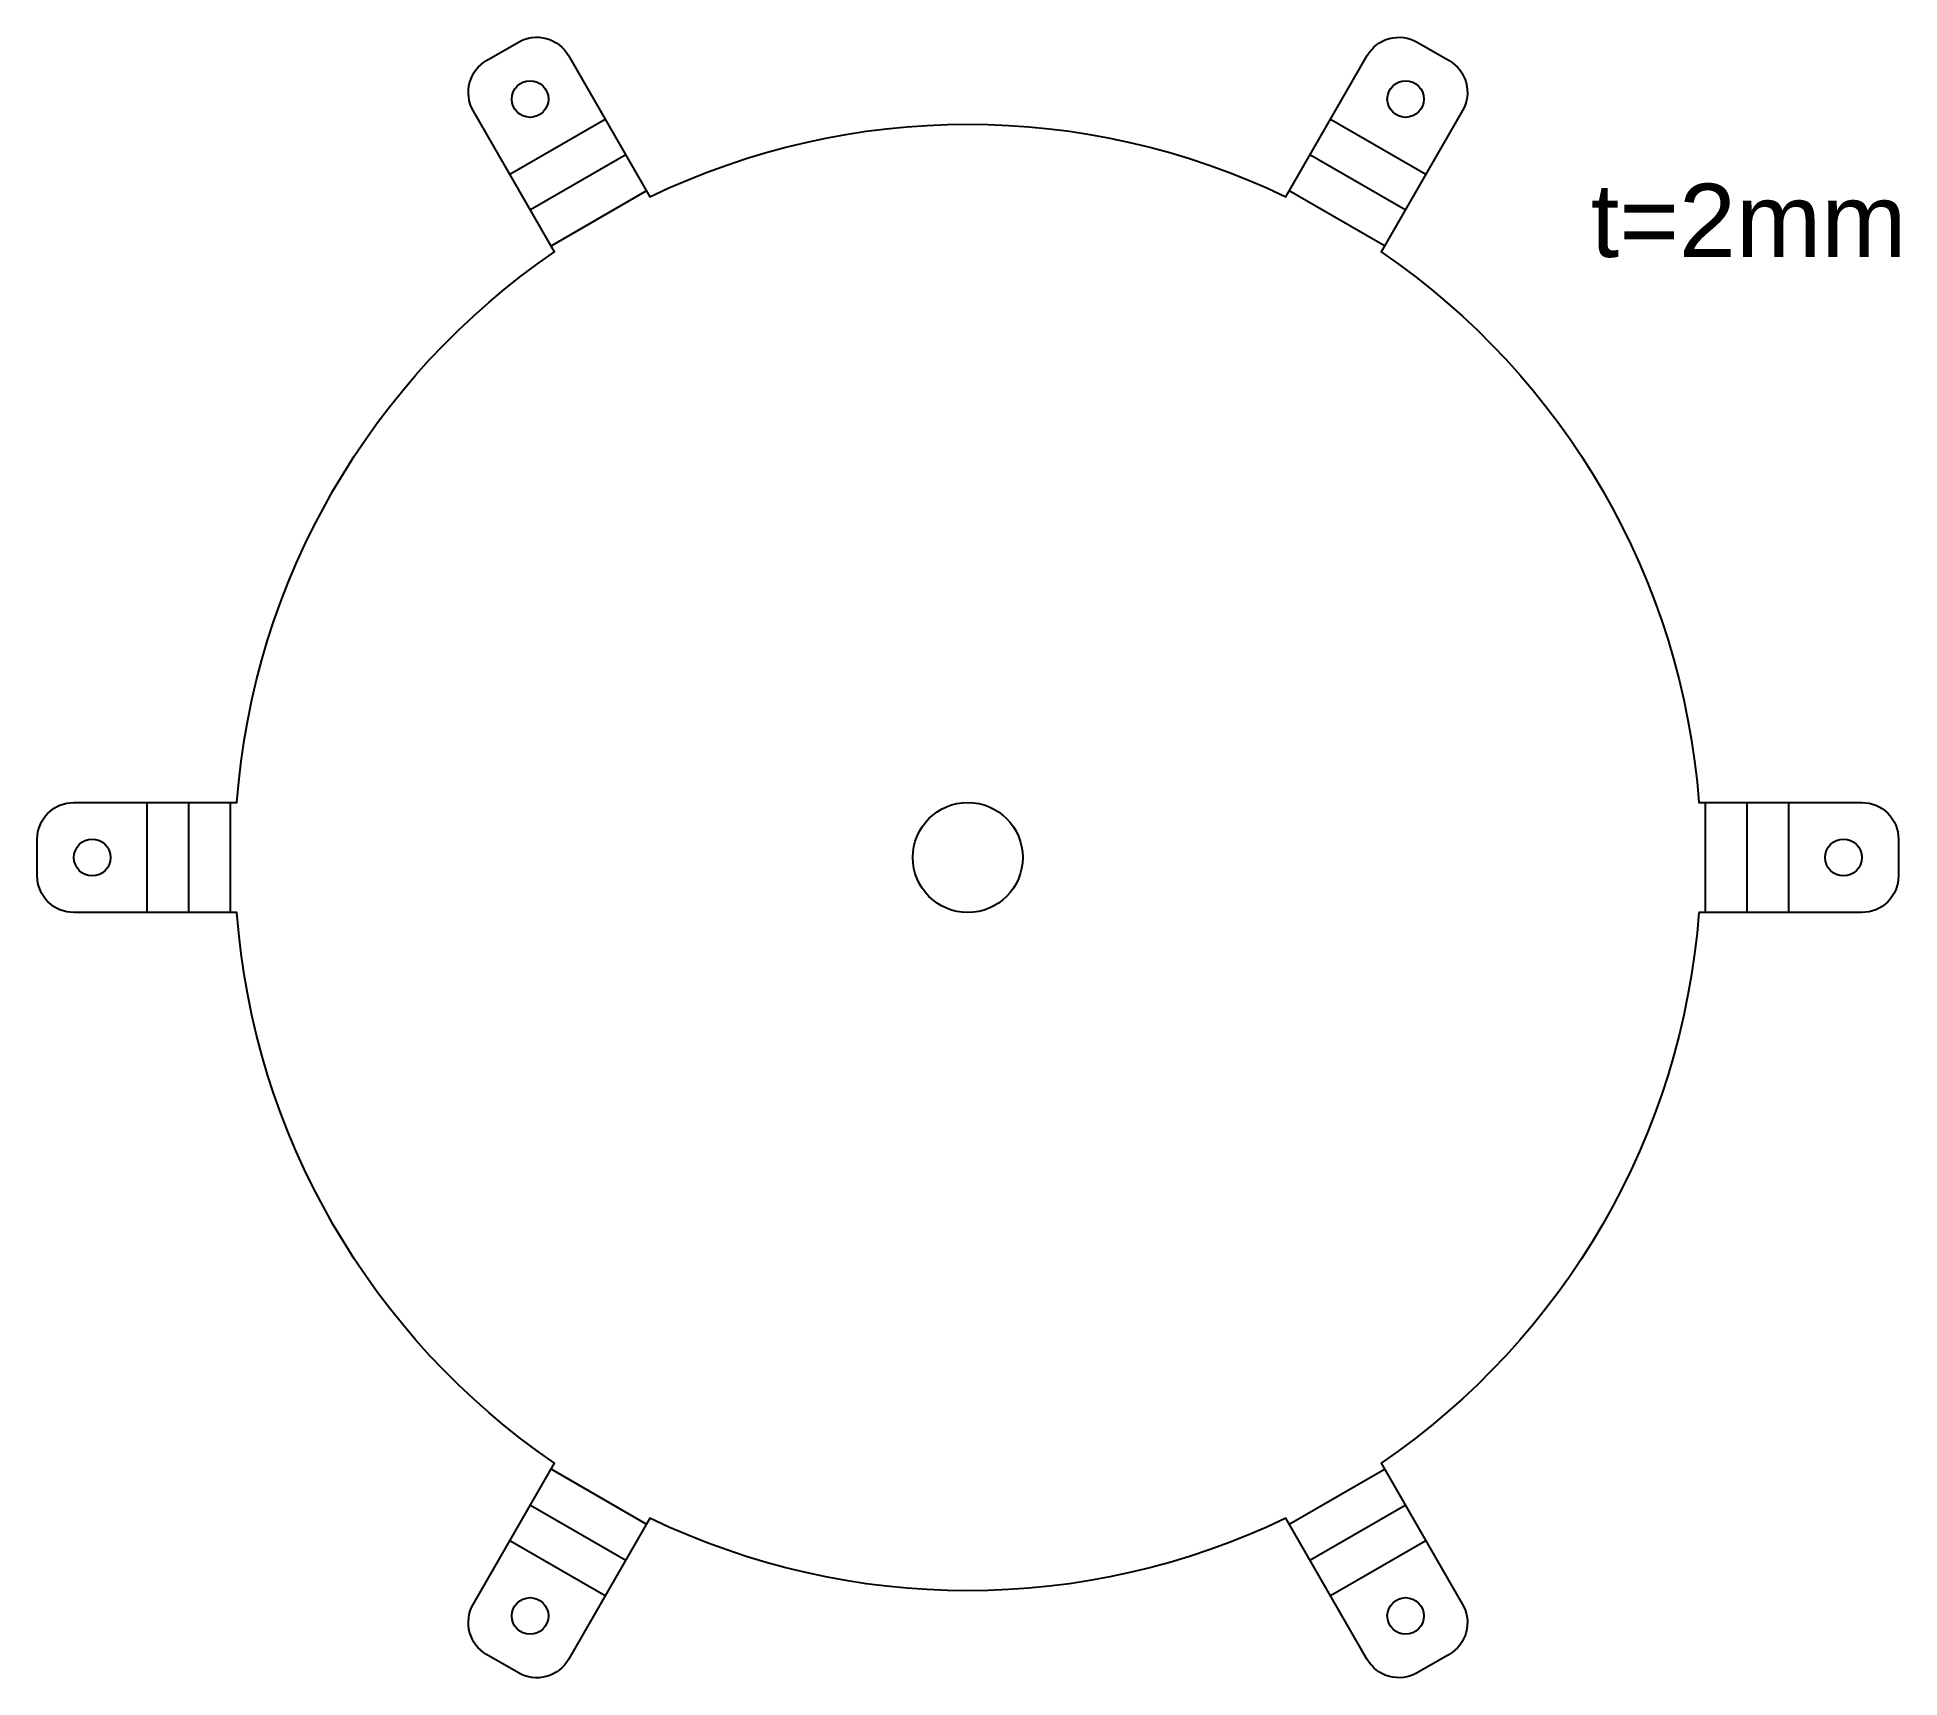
# Model space of a CAD drawing. Header units: millimetres. Extents: x -2 to 100, y -42 to 48.
import ezdxf

# ---------------------------------------------------------------- set-up
doc = ezdxf.new("R2010")
doc.units = ezdxf.units.MM
doc.header["$MEASUREMENT"] = 0
doc.layers.get('0').update_dxf_attribs({"true_color": 0xffffff})
for name, color, linetype, true_color in [('AUSSENPROFILE', 7, 'Continuous', 0xffffff), ('BIEGUNG', 7, 'Continuous', 0xffffff), ('BIEGUNGSENDE', 7, 'Continuous', 0xffffff), ('INNENPROFILE', 7, 'Continuous', 0xffffff)]:
    doc.layers.add(name, color=color, linetype=linetype, true_color=true_color)
doc.styles.add('textstyle15', font='')
doc.styles.get('textstyle15').set_extended_font_data('Arial')

msp = doc.modelspace()

# ---------------------------------------------------------------- linework, layer by layer
at = {"layer": 'AUSSENPROFILE'}
msp.add_lwpolyline([(88.66, 0, -0.228101), (71.32, -30.04), (75.76, -37.74, -0.414214), (75.03, -40.47), (73.29, -41.47, -0.414214), (70.56, -40.74), (66.12, -33.04, -0.228101), (31.43, -33.04), (26.99, -40.74, -0.414214), (24.25, -41.47), (22.52, -40.47, -0.414214), (21.79, -37.74), (26.23, -30.04, -0.228101), (8.89, 0), (0, 0, -0.414214), (-2, 2), (-2, 4, -0.414214), (0, 6), (8.89, 6, -0.228101), (26.23, 36.04), (21.79, 43.74, -0.414214), (22.52, 46.47), (24.25, 47.47, -0.414214), (26.99, 46.74), (31.43, 39.04, -0.228101), (66.12, 39.04), (70.56, 46.74, -0.414214), (73.29, 47.47), (75.03, 46.47, -0.414214), (75.76, 43.74), (71.32, 36.04, -0.228101), (88.66, 6), (97.55, 6, -0.414214), (99.55, 4), (99.55, 2, -0.414214), (97.55, 0)], format="xyb", close=True, dxfattribs=at)
at = {"layer": 'BIEGUNG'}
for p, q in [((30.12, 41.32), (24.92, 38.32)), ((72.63, 38.32), (67.43, 41.32)), ((6.26, 6), (6.26, 0)), ((91.29, 0), (91.29, 6)), ((24.92, -32.32), (30.12, -35.32)), ((67.43, -35.32), (72.63, -32.32))]:
    msp.add_line(p, q, dxfattribs=at)
at = {"layer": 'BIEGUNGSENDE'}
for p, q in [((23.79, 40.28), (28.99, 43.28)), ((68.56, 43.28), (73.76, 40.28)), ((31.25, 39.36), (26.05, 36.36)), ((71.5, 36.36), (66.3, 39.36)), ((4, 0), (4, 6)), ((8.52, 6), (8.52, 0)), ((89.02, 0), (89.02, 6)), ((93.55, 6), (93.55, 0)), ((26.05, -30.36), (31.25, -33.36)), ((66.3, -33.36), (71.5, -30.36)), ((28.99, -37.28), (23.79, -34.28)), ((73.76, -34.28), (68.56, -37.28))]:
    msp.add_line(p, q, dxfattribs=at)
at = {"layer": 'INNENPROFILE'}
for centre, radius in [((24.89, 44.37), 1), ((72.66, 44.37), 1), ((48.77, 3), 3), ((1, 3), 1), ((96.55, 3), 1), ((24.89, -38.37), 1), ((72.66, -38.37), 1)]:
    msp.add_circle(centre, radius, dxfattribs=at)

# ---------------------------------------------------------------- texts
at = {"insert": (82.76, 39.75), "char_height": 4, "attachment_point": 1, "style": 'textstyle15'}
msp.add_mtext('t=2mm', dxfattribs=at)

doc.saveas('drawing.dxf')
